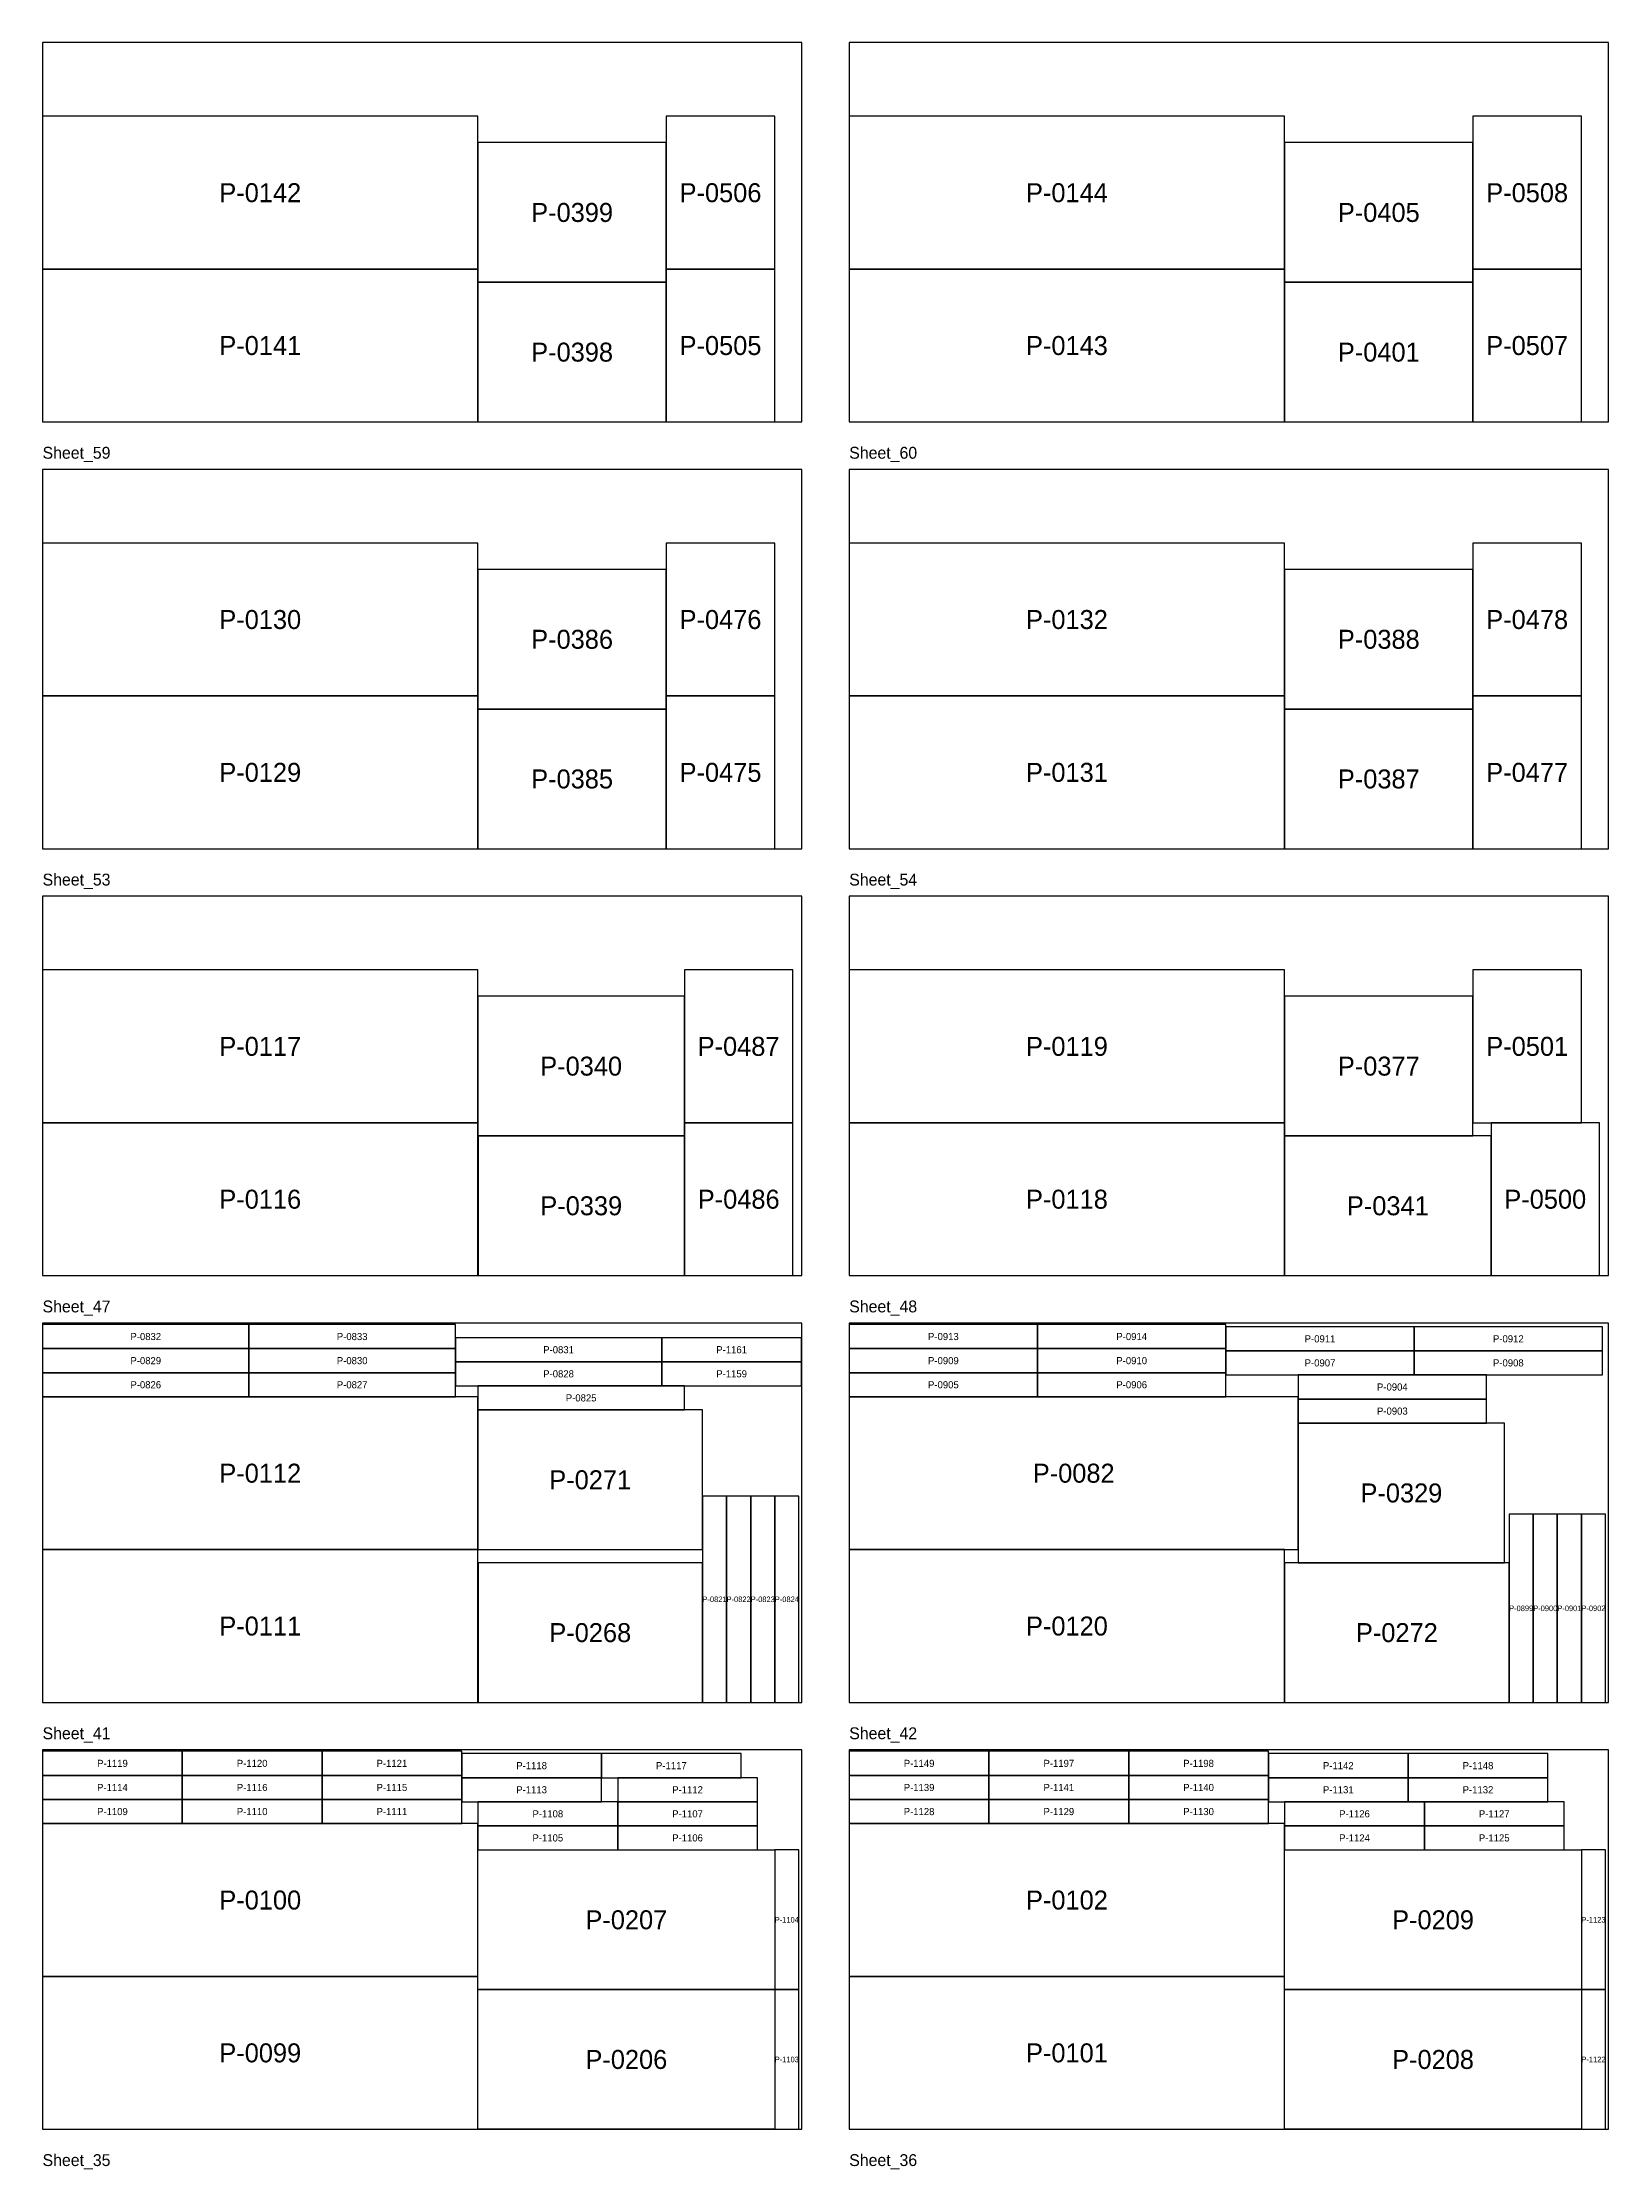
# Model space of a CAD drawing. Header units: millimetres. Extents: x 0 to 20200, y 0 to 37698.
# Drawn here: x 13600 to 20200, y 10631 to 19600 of the extents above; entities that cross this region are included whole.
import ezdxf
from ezdxf.enums import TextEntityAlignment as Align

# ---------------------------------------------------------------- set-up
doc = ezdxf.new("R2010")
doc.units = ezdxf.units.MM
doc.layers.add('NESTED_RESULT', color=7, linetype='Continuous')

msp = doc.modelspace()

# ---------------------------------------------------------------- linework, layer by layer
at = {"layer": 'NESTED_RESULT', "color": 1}
for points in [[(13600, 18000), (16800, 18000), (16800, 19600), (13600, 19600), (13600, 18000)], [(17000, 18000), (20200, 18000), (20200, 19600), (17000, 19600), (17000, 18000)], [(13600, 16200), (16800, 16200), (16800, 17800), (13600, 17800), (13600, 16200)], [(17000, 16200), (20200, 16200), (20200, 17800), (17000, 17800), (17000, 16200)], [(13600, 14400), (16800, 14400), (16800, 16000), (13600, 16000), (13600, 14400)], [(17000, 14400), (20200, 14400), (20200, 16000), (17000, 16000), (17000, 14400)], [(13600, 12600), (16800, 12600), (16800, 14200), (13600, 14200), (13600, 12600)], [(17000, 12600), (20200, 12600), (20200, 14200), (17000, 14200), (17000, 12600)], [(13600, 10800), (16800, 10800), (16800, 12400), (13600, 12400), (13600, 10800)], [(17000, 10800), (20200, 10800), (20200, 12400), (17000, 12400), (17000, 10800)]]:
    msp.add_lwpolyline(points, dxfattribs=at)
at = {"layer": 'NESTED_RESULT'}
for points in [[(13600, 18644.525), (15435.15, 18644.525), (15435.15, 19289.05), (13600, 19289.05), (13600, 18644.525)], [(16686.1, 19289.05), (16228.9, 19289.05), (16228.9, 18644.525), (16686.1, 18644.525), (16686.1, 19289.05)], [(17000, 18644.525), (18835.15, 18644.525), (18835.15, 19289.05), (17000, 19289.05), (17000, 18644.525)], [(20086.1, 19289.05), (19628.9, 19289.05), (19628.9, 18644.525), (20086.1, 18644.525), (20086.1, 19289.05)], [(15435.15, 18588.9625), (16228.9, 18588.9625), (16228.9, 19177.925), (15435.15, 19177.925), (15435.15, 18588.9625)], [(18835.15, 18588.9625), (19628.9, 18588.9625), (19628.9, 19177.925), (18835.15, 19177.925), (18835.15, 18588.9625)], [(13600, 18000), (15435.15, 18000), (15435.15, 18644.525), (13600, 18644.525), (13600, 18000)], [(15435.15, 18000), (16228.9, 18000), (16228.9, 18588.9625), (15435.15, 18588.9625), (15435.15, 18000)], [(16686.1, 18644.525), (16228.9, 18644.525), (16228.9, 18000), (16686.1, 18000), (16686.1, 18644.525)], [(17000, 18000), (18835.15, 18000), (18835.15, 18644.525), (17000, 18644.525), (17000, 18000)], [(18835.15, 18000), (19628.9, 18000), (19628.9, 18588.9625), (18835.15, 18588.9625), (18835.15, 18000)], [(20086.1, 18644.525), (19628.9, 18644.525), (19628.9, 18000), (20086.1, 18000), (20086.1, 18644.525)], [(13600, 16844.525), (15435.15, 16844.525), (15435.15, 17489.05), (13600, 17489.05), (13600, 16844.525)], [(16686.1, 17489.05), (16228.9, 17489.05), (16228.9, 16844.525), (16686.1, 16844.525), (16686.1, 17489.05)], [(17000, 16844.525), (18835.15, 16844.525), (18835.15, 17489.05), (17000, 17489.05), (17000, 16844.525)], [(20086.1, 17489.05), (19628.9, 17489.05), (19628.9, 16844.525), (20086.1, 16844.525), (20086.1, 17489.05)], [(15435.15, 16788.9625), (16228.9, 16788.9625), (16228.9, 17377.925), (15435.15, 17377.925), (15435.15, 16788.9625)], [(18835.15, 16788.9625), (19628.9, 16788.9625), (19628.9, 17377.925), (18835.15, 17377.925), (18835.15, 16788.9625)], [(13600, 16200), (15435.15, 16200), (15435.15, 16844.525), (13600, 16844.525), (13600, 16200)], [(15435.15, 16200), (16228.9, 16200), (16228.9, 16788.9625), (15435.15, 16788.9625), (15435.15, 16200)], [(16228.9, 16200), (16686.1, 16200), (16686.1, 16844.525), (16228.9, 16844.525), (16228.9, 16200)], [(17000, 16200), (18835.15, 16200), (18835.15, 16844.525), (17000, 16844.525), (17000, 16200)], [(18835.15, 16200), (19628.9, 16200), (19628.9, 16788.9625), (18835.15, 16788.9625), (18835.15, 16200)], [(19628.9, 16200), (20086.1, 16200), (20086.1, 16844.525), (19628.9, 16844.525), (19628.9, 16200)], [(13600, 15044.525), (15435.15, 15044.525), (15435.15, 15689.05), (13600, 15689.05), (13600, 15044.525)], [(16762.3, 15689.05), (16305.1, 15689.05), (16305.1, 15044.525), (16762.3, 15044.525), (16762.3, 15689.05)], [(17000, 15044.525), (18835.15, 15044.525), (18835.15, 15689.05), (17000, 15689.05), (17000, 15044.525)], [(19629.1, 15044.525), (20086.3, 15044.525), (20086.3, 15689.05), (19629.1, 15689.05), (19629.1, 15044.525)], [(15435.15, 14988.9625), (16305.1, 14988.9625), (16305.1, 15577.925), (15435.15, 15577.925), (15435.15, 14988.9625)], [(19628.9, 15577.925), (18835.15, 15577.925), (18835.15, 14988.9625), (19628.9, 14988.9625), (19628.9, 15577.925)], [(13600, 14400), (15435.15, 14400), (15435.15, 15044.525), (13600, 15044.525), (13600, 14400)], [(15435.55, 14400), (16305.5, 14400), (16305.5, 14988.9625), (15435.55, 14988.9625), (15435.55, 14400)], [(16305.5, 14400), (16762.7, 14400), (16762.7, 15044.525), (16305.5, 15044.525), (16305.5, 14400)], [(17000, 14400), (18835.15, 14400), (18835.15, 15044.525), (17000, 15044.525), (17000, 14400)], [(18835.15, 14400), (19705.1, 14400), (19705.1, 14988.9625), (18835.15, 14988.9625), (18835.15, 14400)], [(19705.1, 14400), (20162.3, 14400), (20162.3, 15044.525), (19705.1, 15044.525), (19705.1, 14400)], [(13600, 14092.25), (14469.95, 14092.25), (14469.95, 14193.85), (13600, 14193.85), (13600, 14092.25)], [(14469.95, 14092.25), (15339.9, 14092.25), (15339.9, 14193.85), (14469.95, 14193.85), (14469.95, 14092.25)], [(17000, 14092.25), (17793.75, 14092.25), (17793.75, 14193.85), (17000, 14193.85), (17000, 14092.25)], [(17793.75, 14092.25), (18587.5, 14092.25), (18587.5, 14193.85), (17793.75, 14193.85), (17793.75, 14092.25)], [(18587.5, 14082.725), (19381.25, 14082.725), (19381.25, 14184.325), (18587.5, 14184.325), (18587.5, 14082.725)], [(19381.25, 14082.725), (20175, 14082.725), (20175, 14184.325), (19381.25, 14184.325), (19381.25, 14082.725)], [(13600, 13990.65), (14469.95, 13990.65), (14469.95, 14092.25), (13600, 14092.25), (13600, 13990.65)], [(14469.95, 13990.65), (15339.9, 13990.65), (15339.9, 14092.25), (14469.95, 14092.25), (14469.95, 13990.65)], [(15339.9, 14036.6875), (16209.85, 14036.6875), (16209.85, 14138.2875), (15339.9, 14138.2875), (15339.9, 14036.6875)], [(16798.8125, 14036.6875), (16798.8125, 14138.2875), (16209.85, 14138.2875), (16209.85, 14036.6875), (16798.8125, 14036.6875)], [(17000, 13990.65), (17793.75, 13990.65), (17793.75, 14092.25), (17000, 14092.25), (17000, 13990.65)], [(18587.5, 14092.25), (17793.75, 14092.25), (17793.75, 13990.65), (18587.5, 13990.65), (18587.5, 14092.25)], [(18587.5, 13981.125), (19381.25, 13981.125), (19381.25, 14082.725), (18587.5, 14082.725), (18587.5, 13981.125)], [(19381.25, 13981.125), (20175, 13981.125), (20175, 14082.725), (19381.25, 14082.725), (19381.25, 13981.125)], [(15339.9, 13935.0875), (16209.85, 13935.0875), (16209.85, 14036.6875), (15339.9, 14036.6875), (15339.9, 13935.0875)], [(16798.8125, 13935.0875), (16798.8125, 14036.6875), (16209.85, 14036.6875), (16209.85, 13935.0875), (16798.8125, 13935.0875)], [(13600, 13889.05), (14469.95, 13889.05), (14469.95, 13990.65), (13600, 13990.65), (13600, 13889.05)], [(14469.95, 13889.05), (15339.9, 13889.05), (15339.9, 13990.65), (14469.95, 13990.65), (14469.95, 13889.05)], [(15435.15, 13833.4875), (16305.1, 13833.4875), (16305.1, 13935.0875), (15435.15, 13935.0875), (15435.15, 13833.4875)], [(17000, 13889.05), (17793.75, 13889.05), (17793.75, 13990.65), (17000, 13990.65), (17000, 13889.05)], [(18587.5, 13990.65), (17793.75, 13990.65), (17793.75, 13889.05), (18587.5, 13889.05), (18587.5, 13990.65)], [(18892.3, 13879.525), (19686.05, 13879.525), (19686.05, 13981.125), (18892.3, 13981.125), (18892.3, 13879.525)], [(13600, 13244.525), (15435.15, 13244.525), (15435.15, 13889.05), (13600, 13889.05), (13600, 13244.525)], [(15435.15, 13244.525), (16381.3, 13244.525), (16381.3, 13833.4875), (15435.15, 13833.4875), (15435.15, 13244.525)], [(17000, 13244.525), (18892.3, 13244.525), (18892.3, 13889.05), (17000, 13889.05), (17000, 13244.525)], [(18892.3, 13777.925), (19686.05, 13777.925), (19686.05, 13879.525), (18892.3, 13879.525), (18892.3, 13777.925)], [(18892.3, 13188.9625), (19762.25, 13188.9625), (19762.25, 13777.925), (18892.3, 13777.925), (18892.3, 13188.9625)], [(16381.5, 13469.95), (16381.5, 12600), (16483.1, 12600), (16483.1, 13469.95), (16381.5, 13469.95)], [(16584.7, 12600), (16584.7, 13469.95), (16483.1, 13469.95), (16483.1, 12600), (16584.7, 12600)], [(16686.3, 12600), (16686.3, 13469.95), (16584.7, 13469.95), (16584.7, 12600), (16686.3, 12600)], [(16788, 12600), (16788, 13469.95), (16686.4, 13469.95), (16686.4, 12600), (16788, 12600)], [(19882.9, 12600), (19882.9, 13393.75), (19781.3, 13393.75), (19781.3, 12600), (19882.9, 12600)], [(19984.5, 12600), (19984.5, 13393.75), (19882.9, 13393.75), (19882.9, 12600), (19984.5, 12600)], [(20086.1, 12600), (20086.1, 13393.75), (19984.5, 13393.75), (19984.5, 12600), (20086.1, 12600)], [(20187.7, 12600), (20187.7, 13393.75), (20086.1, 13393.75), (20086.1, 12600), (20187.7, 12600)], [(13600, 12600), (15435.15, 12600), (15435.15, 13244.525), (13600, 13244.525), (13600, 12600)], [(15435.35, 12600), (16381.5, 12600), (16381.5, 13188.9625), (15435.35, 13188.9625), (15435.35, 12600)], [(17000, 12600), (18835.15, 12600), (18835.15, 13244.525), (17000, 13244.525), (17000, 12600)], [(18835.15, 12600), (19781.3, 12600), (19781.3, 13188.9625), (18835.15, 13188.9625), (18835.15, 12600)], [(14188.9625, 12292.25), (14188.9625, 12393.85), (13600, 12393.85), (13600, 12292.25), (14188.9625, 12292.25)], [(14188.9625, 12393.85), (14188.9625, 12292.25), (14777.925, 12292.25), (14777.925, 12393.85), (14188.9625, 12393.85)], [(15366.8875, 12292.25), (15366.8875, 12393.85), (14777.925, 12393.85), (14777.925, 12292.25), (15366.8875, 12292.25)], [(15955.85, 12282.725), (15955.85, 12384.325), (15366.8875, 12384.325), (15366.8875, 12282.725), (15955.85, 12282.725)], [(16544.8125, 12282.725), (16544.8125, 12384.325), (15955.85, 12384.325), (15955.85, 12282.725), (16544.8125, 12282.725)], [(17588.9625, 12292.25), (17588.9625, 12393.85), (17000, 12393.85), (17000, 12292.25), (17588.9625, 12292.25)], [(18177.925, 12292.25), (18177.925, 12393.85), (17588.9625, 12393.85), (17588.9625, 12292.25), (18177.925, 12292.25)], [(18177.925, 12393.85), (18177.925, 12292.25), (18766.8875, 12292.25), (18766.8875, 12393.85), (18177.925, 12393.85)], [(19355.85, 12282.725), (19355.85, 12384.325), (18766.8875, 12384.325), (18766.8875, 12282.725), (19355.85, 12282.725)], [(19944.8125, 12282.725), (19944.8125, 12384.325), (19355.85, 12384.325), (19355.85, 12282.725), (19944.8125, 12282.725)], [(14188.9625, 12190.65), (14188.9625, 12292.25), (13600, 12292.25), (13600, 12190.65), (14188.9625, 12190.65)], [(14777.925, 12190.65), (14777.925, 12292.25), (14188.9625, 12292.25), (14188.9625, 12190.65), (14777.925, 12190.65)], [(15366.8875, 12190.65), (15366.8875, 12292.25), (14777.925, 12292.25), (14777.925, 12190.65), (15366.8875, 12190.65)], [(17588.9625, 12190.65), (17588.9625, 12292.25), (17000, 12292.25), (17000, 12190.65), (17588.9625, 12190.65)], [(18177.925, 12190.65), (18177.925, 12292.25), (17588.9625, 12292.25), (17588.9625, 12190.65), (18177.925, 12190.65)], [(18766.8875, 12190.65), (18766.8875, 12292.25), (18177.925, 12292.25), (18177.925, 12190.65), (18766.8875, 12190.65)], [(15955.85, 12181.125), (15955.85, 12282.725), (15366.8875, 12282.725), (15366.8875, 12181.125), (15955.85, 12181.125)], [(16613.075, 12181.125), (16613.075, 12282.725), (16024.1125, 12282.725), (16024.1125, 12181.125), (16613.075, 12181.125)], [(19355.85, 12181.125), (19355.85, 12282.725), (18766.8875, 12282.725), (18766.8875, 12181.125), (19355.85, 12181.125)], [(19944.8125, 12181.125), (19944.8125, 12282.725), (19355.85, 12282.725), (19355.85, 12181.125), (19944.8125, 12181.125)], [(14188.9625, 12089.05), (14188.9625, 12190.65), (13600, 12190.65), (13600, 12089.05), (14188.9625, 12089.05)], [(14777.925, 12089.05), (14777.925, 12190.65), (14188.9625, 12190.65), (14188.9625, 12089.05), (14777.925, 12089.05)], [(15366.8875, 12089.05), (15366.8875, 12190.65), (14777.925, 12190.65), (14777.925, 12089.05), (15366.8875, 12089.05)], [(16024.1125, 12079.525), (16024.1125, 12181.125), (15435.15, 12181.125), (15435.15, 12079.525), (16024.1125, 12079.525)], [(16613.075, 12079.525), (16613.075, 12181.125), (16024.1125, 12181.125), (16024.1125, 12079.525), (16613.075, 12079.525)], [(17588.9625, 12089.05), (17588.9625, 12190.65), (17000, 12190.65), (17000, 12089.05), (17588.9625, 12089.05)], [(18177.925, 12089.05), (18177.925, 12190.65), (17588.9625, 12190.65), (17588.9625, 12089.05), (18177.925, 12089.05)], [(18766.8875, 12089.05), (18766.8875, 12190.65), (18177.925, 12190.65), (18177.925, 12089.05), (18766.8875, 12089.05)], [(19424.1125, 12079.525), (19424.1125, 12181.125), (18835.15, 12181.125), (18835.15, 12079.525), (19424.1125, 12079.525)], [(20013.075, 12079.525), (20013.075, 12181.125), (19424.1125, 12181.125), (19424.1125, 12079.525), (20013.075, 12079.525)], [(13600, 11444.525), (15435.15, 11444.525), (15435.15, 12089.05), (13600, 12089.05), (13600, 11444.525)], [(16024.1125, 11977.925), (16024.1125, 12079.525), (15435.15, 12079.525), (15435.15, 11977.925), (16024.1125, 11977.925)], [(16613.075, 11977.925), (16613.075, 12079.525), (16024.1125, 12079.525), (16024.1125, 11977.925), (16613.075, 11977.925)], [(17000, 11444.525), (18835.15, 11444.525), (18835.15, 12089.05), (17000, 12089.05), (17000, 11444.525)], [(19424.1125, 11977.925), (19424.1125, 12079.525), (18835.15, 12079.525), (18835.15, 11977.925), (19424.1125, 11977.925)], [(20013.075, 11977.925), (20013.075, 12079.525), (19424.1125, 12079.525), (19424.1125, 11977.925), (20013.075, 11977.925)], [(15435.15, 11977.925), (16686.1, 11977.925), (16686.1, 11388.9625), (15435.15, 11388.9625), (15435.15, 11977.925)], [(16686.1, 11388.9625), (16787.7, 11388.9625), (16787.7, 11977.925), (16686.1, 11977.925), (16686.1, 11388.9625)], [(18835.15, 11977.925), (20086.1, 11977.925), (20086.1, 11388.9625), (18835.15, 11388.9625), (18835.15, 11977.925)], [(20086.1, 11388.9625), (20187.7, 11388.9625), (20187.7, 11977.925), (20086.1, 11977.925), (20086.1, 11388.9625)], [(13600, 10800), (15435.15, 10800), (15435.15, 11444.525), (13600, 11444.525), (13600, 10800)], [(17000, 10800), (18835.15, 10800), (18835.15, 11444.525), (17000, 11444.525), (17000, 10800)], [(15435.15, 11388.9625), (16686.1, 11388.9625), (16686.1, 10800), (15435.15, 10800), (15435.15, 11388.9625)], [(16686.1, 10800), (16787.7, 10800), (16787.7, 11388.9625), (16686.1, 11388.9625), (16686.1, 10800)], [(18835.15, 11388.9625), (20086.1, 11388.9625), (20086.1, 10800), (18835.15, 10800), (18835.15, 11388.9625)], [(20086.1, 10800), (20187.7, 10800), (20187.7, 11388.9625), (20086.1, 11388.9625), (20086.1, 10800)]]:
    msp.add_lwpolyline(points, dxfattribs=at)

# ---------------------------------------------------------------- texts
for s, height, p in [('P-0142', 80, (14517.575, 18966.7875)), ('P-0506', 80, (16457.5, 18966.7875)), ('P-0144', 80, (17917.575, 18966.7875)), ('P-0508', 80, (19857.5, 18966.7875)), ('P-0399', 80, (15832.025, 18883.44375)), ('P-0405', 80, (19232.025, 18883.44375)), ('P-0141', 80, (14517.575, 18322.2625)), ('P-0398', 80, (15832.025, 18294.48125)), ('P-0505', 80, (16457.5, 18322.2625)), ('P-0143', 80, (17917.575, 18322.2625)), ('P-0401', 80, (19232.025, 18294.48125)), ('P-0507', 80, (19857.5, 18322.2625)), ('P-0130', 80, (14517.575, 17166.7875)), ('P-0476', 80, (16457.5, 17166.7875)), ('P-0132', 80, (17917.575, 17166.7875)), ('P-0478', 80, (19857.5, 17166.7875)), ('P-0386', 80, (15832.025, 17083.44375)), ('P-0388', 80, (19232.025, 17083.44375)), ('P-0129', 80, (14517.575, 16522.2625)), ('P-0385', 80, (15832.025, 16494.48125)), ('P-0475', 80, (16457.5, 16522.2625)), ('P-0131', 80, (17917.575, 16522.2625)), ('P-0387', 80, (19232.025, 16494.48125)), ('P-0477', 80, (19857.5, 16522.2625)), ('P-0117', 80, (14517.575, 15366.7875)), ('P-0487', 80, (16533.7, 15366.7875)), ('P-0119', 80, (17917.575, 15366.7875)), ('P-0501', 80, (19857.7, 15366.7875)), ('P-0340', 80, (15870.125, 15283.44375)), ('P-0377', 80, (19232.025, 15283.44375)), ('P-0116', 80, (14517.575, 14722.2625)), ('P-0339', 80, (15870.525, 14694.48125)), ('P-0486', 80, (16534.1, 14722.2625)), ('P-0118', 80, (17917.575, 14722.2625)), ('P-0341', 80, (19270.125, 14694.48125)), ('P-0500', 80, (19933.7, 14722.2625)), ('P-0832', 30, (14034.975, 14143.05)), ('P-0833', 30, (14904.925, 14143.05)), ('P-0831', 30, (15774.875, 14087.4875)), ('P-1161', 30, (16504.33125, 14087.4875)), ('P-0913', 30, (17396.875, 14143.05)), ('P-0914', 30, (18190.625, 14143.05)), ('P-0911', 30, (18984.375, 14133.525)), ('P-0912', 30, (19778.125, 14133.525)), ('P-0829', 30, (14034.975, 14041.45)), ('P-0830', 30, (14904.925, 14041.45)), ('P-0828', 30, (15774.875, 13985.8875)), ('P-1159', 30, (16504.33125, 13985.8875)), ('P-0909', 30, (17396.875, 14041.45)), ('P-0910', 30, (18190.625, 14041.45)), ('P-0907', 30, (18984.375, 14031.925)), ('P-0908', 30, (19778.125, 14031.925)), ('P-0826', 30, (14034.975, 13939.85)), ('P-0827', 30, (14904.925, 13939.85)), ('P-0905', 30, (17396.875, 13939.85)), ('P-0906', 30, (18190.625, 13939.85)), ('P-0904', 30, (19289.175, 13930.325)), ('P-0825', 30, (15870.125, 13884.2875)), ('P-0903', 30, (19289.175, 13828.725)), ('P-0112', 80, (14517.575, 13566.7875)), ('P-0271', 80, (15908.225, 13539.00625)), ('P-0082', 80, (17946.15, 13566.7875)), ('P-0329', 80, (19327.275, 13483.44375)), ('P-0821', 23.518519, (16432.3, 13034.975)), ('P-0822', 23.518519, (16533.9, 13034.975)), ('P-0823', 23.518519, (16635.5, 13034.975)), ('P-0824', 23.518519, (16737.2, 13034.975)), ('P-0899', 23.518519, (19832.1, 12996.875)), ('P-0900', 23.518519, (19933.7, 12996.875)), ('P-0901', 23.518519, (20035.3, 12996.875)), ('P-0902', 23.518519, (20136.9, 12996.875)), ('P-0111', 80, (14517.575, 12922.2625)), ('P-0268', 80, (15908.425, 12894.48125)), ('P-0120', 80, (17917.575, 12922.2625)), ('P-0272', 80, (19308.225, 12894.48125)), ('P-1119', 30, (13894.48125, 12343.05)), ('P-1120', 30, (14483.44375, 12343.05)), ('P-1121', 30, (15072.40625, 12343.05)), ('P-1118', 30, (15661.36875, 12333.525)), ('P-1117', 30, (16250.33125, 12333.525)), ('P-1149', 30, (17294.48125, 12343.05)), ('P-1197', 30, (17883.44375, 12343.05)), ('P-1198', 30, (18472.40625, 12343.05)), ('P-1142', 30, (19061.36875, 12333.525)), ('P-1148', 30, (19650.33125, 12333.525)), ('P-1114', 30, (13894.48125, 12241.45)), ('P-1116', 30, (14483.44375, 12241.45)), ('P-1115', 30, (15072.40625, 12241.45)), ('P-1113', 30, (15661.36875, 12231.925)), ('P-1112', 30, (16318.59375, 12231.925)), ('P-1139', 30, (17294.48125, 12241.45)), ('P-1141', 30, (17883.44375, 12241.45)), ('P-1140', 30, (18472.40625, 12241.45)), ('P-1131', 30, (19061.36875, 12231.925)), ('P-1132', 30, (19650.33125, 12231.925)), ('P-1109', 30, (13894.48125, 12139.85)), ('P-1110', 30, (14483.44375, 12139.85)), ('P-1111', 30, (15072.40625, 12139.85)), ('P-1108', 30, (15729.63125, 12130.325)), ('P-1107', 30, (16318.59375, 12130.325)), ('P-1128', 30, (17294.48125, 12139.85)), ('P-1129', 30, (17883.44375, 12139.85)), ('P-1130', 30, (18472.40625, 12139.85)), ('P-1126', 30, (19129.63125, 12130.325)), ('P-1127', 30, (19718.59375, 12130.325)), ('P-1105', 30, (15729.63125, 12028.725)), ('P-1106', 30, (16318.59375, 12028.725)), ('P-1124', 30, (19129.63125, 12028.725)), ('P-1125', 30, (19718.59375, 12028.725)), ('P-0100', 80, (14517.575, 11766.7875)), ('P-0102', 80, (17917.575, 11766.7875)), ('P-0207', 80, (16060.625, 11683.44375)), ('P-1104', 23.518519, (16736.9, 11683.44375)), ('P-0209', 80, (19460.625, 11683.44375)), ('P-1123', 23.518519, (20136.9, 11683.44375)), ('P-0099', 80, (14517.575, 11122.2625)), ('P-0206', 80, (16060.625, 11094.48125)), ('P-0101', 80, (17917.575, 11122.2625)), ('P-0208', 80, (19460.625, 11094.48125)), ('P-1103', 23.518519, (16736.9, 11094.48125)), ('P-1122', 23.518519, (20136.9, 11094.48125))]:
    msp.add_text(s, height=height, dxfattribs=at).set_placement(p, align=Align.MIDDLE_CENTER)
at = {"layer": 'NESTED_RESULT', "color": 1}
for s, p in [('Sheet_59', (13600, 17830)), ('Sheet_60', (17000, 17830)), ('Sheet_53', (13600, 16030)), ('Sheet_54', (17000, 16030)), ('Sheet_47', (13600, 14230)), ('Sheet_48', (17000, 14230)), ('Sheet_41', (13600, 12430)), ('Sheet_42', (17000, 12430)), ('Sheet_35', (13600, 10630)), ('Sheet_36', (17000, 10630))]:
    msp.add_text(s, height=50, dxfattribs=at).set_placement(p, align=Align.BOTTOM_LEFT)

doc.saveas('drawing.dxf')
